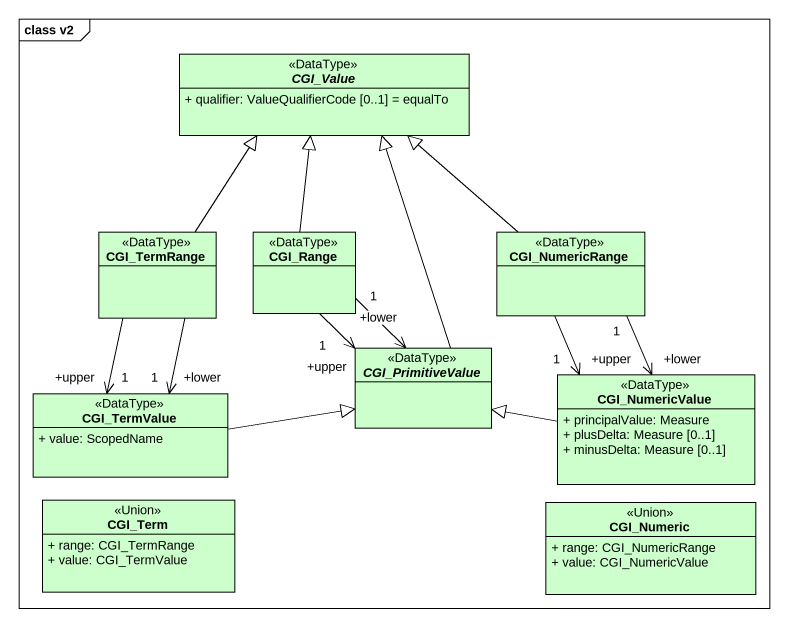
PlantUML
@startuml
mainframe class v2
hide circle
hide empty members
skinparam classAttributeIconSize 0
abstract class CGI_Value <<DataType>> #CCFFCC {
  + qualifier: ValueQualifierCode [0..1] = equalTo
}
class CGI_TermRange <<DataType>> #CCFFCC
class CGI_Range <<DataType>> #CCFFCC
class CGI_NumericRange <<DataType>> #CCFFCC
abstract class CGI_PrimitiveValue <<DataType>> #CCFFCC
class CGI_TermValue <<DataType>> #CCFFCC {
  + value: ScopedName
}
class CGI_NumericValue <<DataType>> #CCFFCC {
  + principalValue: Measure
  + plusDelta: Measure [0..1]
  + minusDelta: Measure [0..1]
}
class CGI_Term <<Union>> #CCFFCC {
  + range: CGI_TermRange
  + value: CGI_TermValue
}
class CGI_Numeric <<Union>> #CCFFCC {
  + range: CGI_NumericRange
  + value: CGI_NumericValue
}
CGI_TermRange -up-|> CGI_Value
CGI_TermRange --> "+lower\n1" CGI_TermValue
CGI_TermRange --> "+upper\n1" CGI_TermValue
CGI_Range -up-|> CGI_Value
CGI_Range --> "+upper\n1" CGI_PrimitiveValue
CGI_Range --> "+lower\n1" CGI_PrimitiveValue
CGI_NumericRange -up-|> CGI_Value
CGI_NumericRange --> "+upper\n1" CGI_NumericValue
CGI_NumericRange --> "+lower\n1" CGI_NumericValue
CGI_PrimitiveValue -up-|> CGI_Value
CGI_TermValue -right-|> CGI_PrimitiveValue
CGI_NumericValue -left-|> CGI_PrimitiveValue
@enduml
